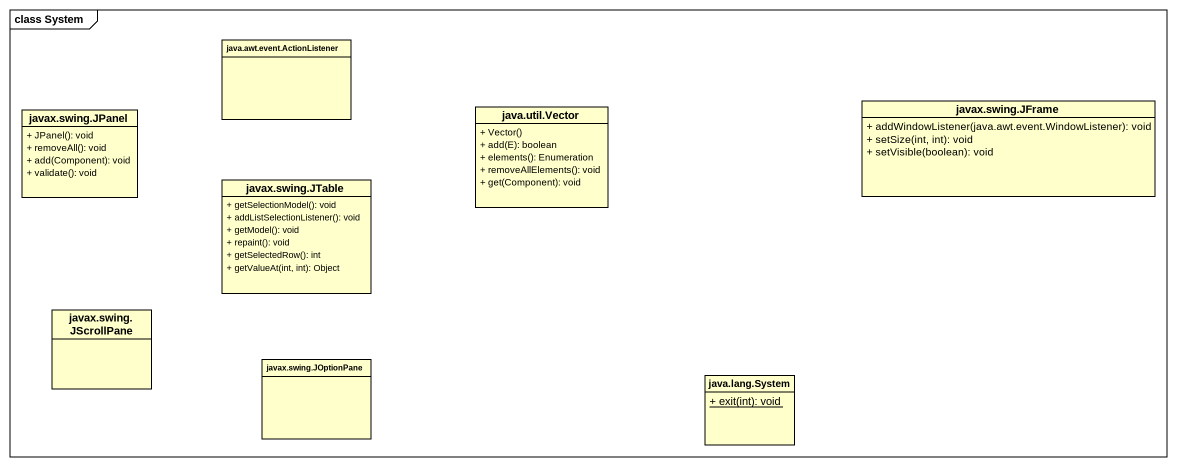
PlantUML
@startuml
mainframe class System
hide circle
hide empty members
skinparam classAttributeIconSize 0
class "java.awt.event.ActionListener" as java_awt_event
class "javax.swing.JPanel" as javax_swing_JPanel {
  + JPanel(): void
  + removeAll(): void
  + add(Component): void
  + validate(): void
}
class "java.util.Vector" as java_util_Vector {
  + Vector()
  + add(E): boolean
  + elements(): Enumeration
  + removeAllElements(): void
  + get(Component): void
}
class "javax.swing.JFrame" as javax_swing_JFrame {
  + addWindowListener(java.awt.event.WindowListener): void
  + setSize(int, int): void
  + setVisible(boolean): void
}
class "javax.swing.JTable" as javax_swing_JTable {
  + getSelectionModel(): void
  + addListSelectionListener(): void
  + getModel(): void
  + repaint(): void
  + getSelectedRow(): int
  + getValueAt(int, int): Object
}
class "javax.swing.JScrollPane" as javax_swing_JScrollPane
class "javax.swing.JOptionPane" as javax_swing_JOptionPane
class "java.lang.System" as java_lang_System {
  {static} + exit(int): void
}
@enduml
